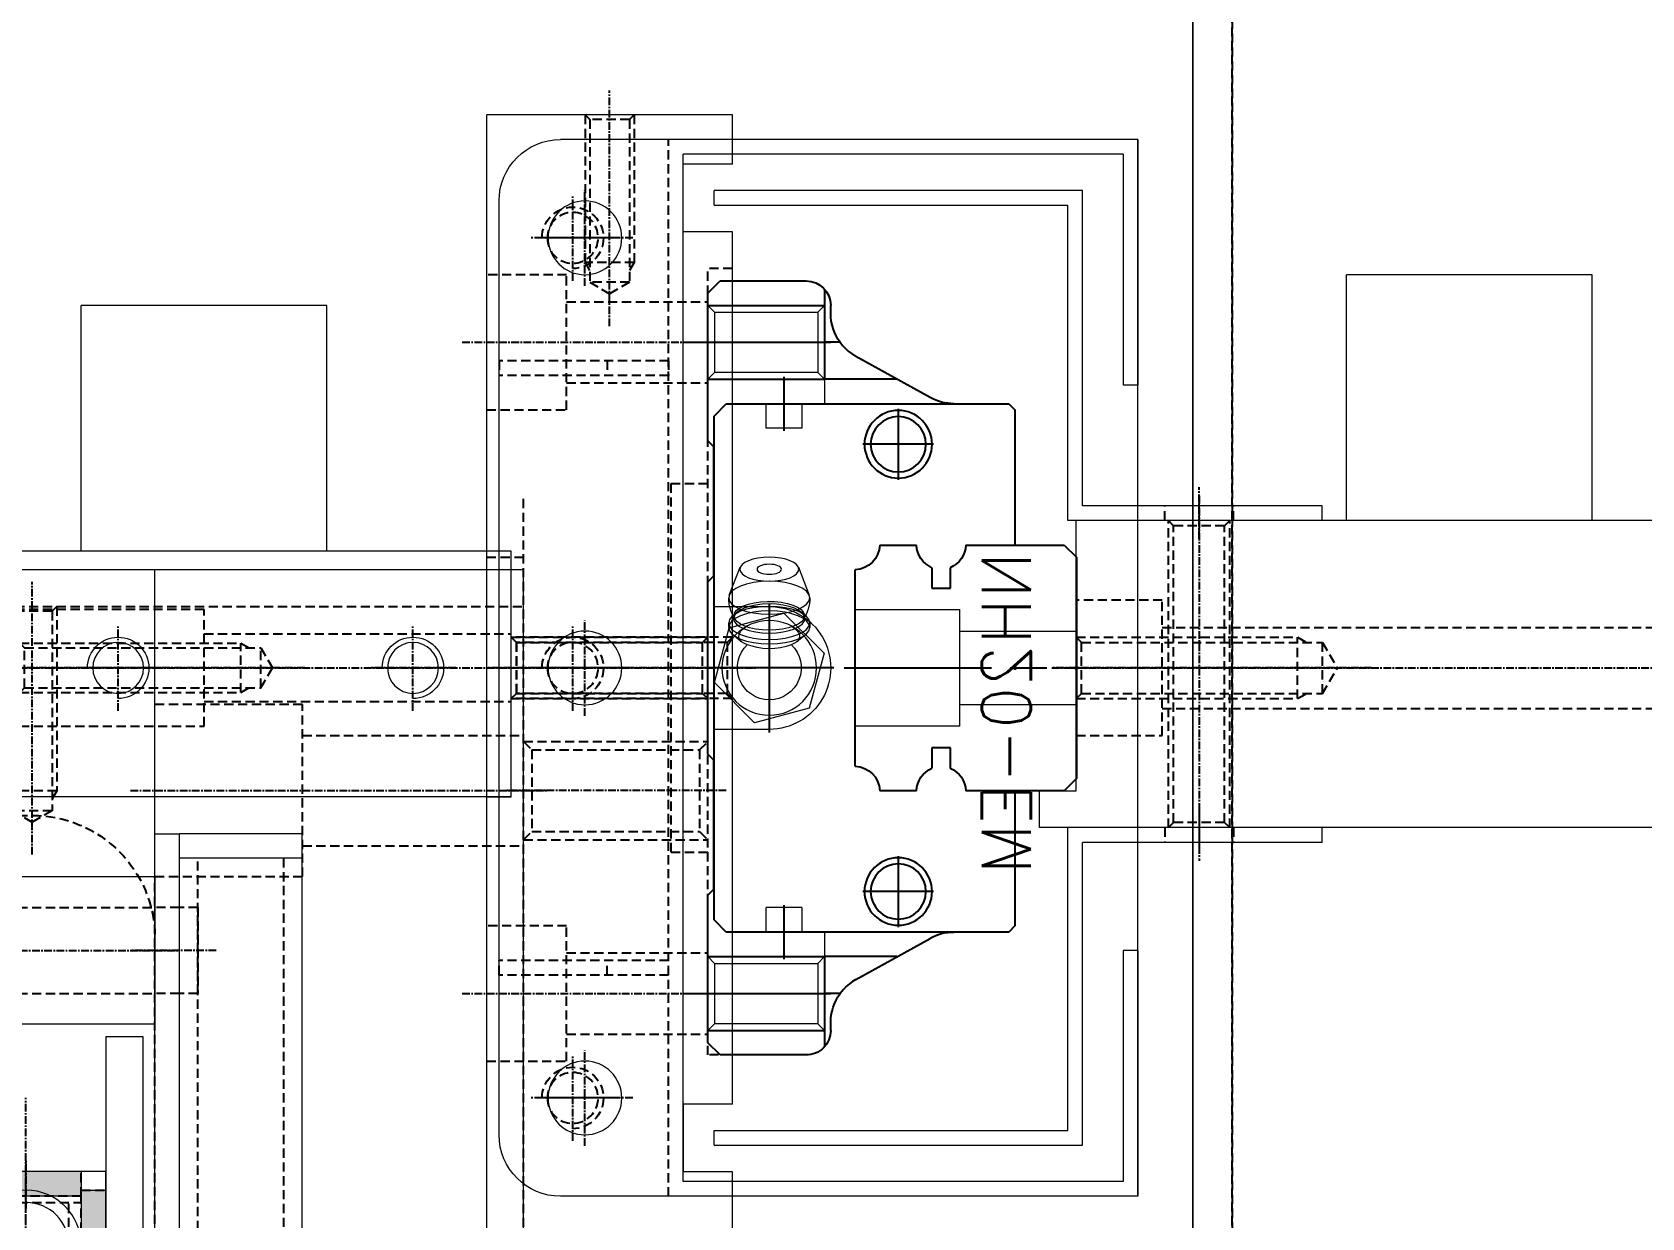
# Model space of a CAD drawing. Header units: millimetres. Extents: x -32759 to 129432, y 390 to 54305.
# Drawn here: x 21122.5 to 21253.5, y 25417.2 to 25513.6 of the extents above; entities that cross this region are included whole.
import ezdxf

# ---------------------------------------------------------------- set-up
doc = ezdxf.new("R2010")
doc.units = ezdxf.units.MM
for name, pattern in [('AM_ISO08W050', [18, 12, -1.5, 3, -1.5]), ('CENTER', [2, 1.25, -0.25, 0.25, -0.25]), ('HIDDEN', [0.375, 0.25, -0.125])]:
    doc.linetypes.add(name, pattern=pattern)
for name, color, linetype, lineweight in [('_BODY', 7, 'Continuous', 13), ('AM_4', 3, 'Continuous', 25), ('AM_5', 3, 'Continuous', 25), ('AM_7', 4, 'AM_ISO08W050', 25), ('AM_9', 253, 'Continuous', 0), ('ConnectionPoints', 7, 'Continuous', 50)]:
    doc.layers.add(name, color=color, linetype=linetype, lineweight=lineweight)
doc.layers.add('CL', color=1, linetype='CENTER')
doc.layers.add('HL', color=2, linetype='HIDDEN')
doc.styles.add('한글', font='romans.shx', dxfattribs={"height": 4, "bigfont": 'whgtxt.shx'})

# ---------------------------------------------------------------- blocks, each defined once
blk = doc.blocks.new('yiiyik')
at = {"ltscale": 0.5}
blk.add_line((202315.39, 28794.14), (205215.39, 28794.14), dxfattribs=at)
at = {"layer": 'HL', "ltscale": 3}
blk.add_line((202315.39, 28797.34), (205215.39, 28797.34), dxfattribs=at)
blk = doc.blocks.new('78544')
at = {"color": 0}
blk.add_blockref('yiiyik', (-12321.08, -5825.08), dxfattribs=at)
blk = doc.blocks.new('5WW')
at = {"ltscale": 0.5}
blk.add_line((192913.82, 18977.97), (194368.82, 18977.97), dxfattribs=at)
at = {"layer": 'HL', "ltscale": 3}
blk.add_line((192913.82, 18981.17), (194368.82, 18981.17), dxfattribs=at)
blk = doc.blocks.new('574534')
blk.add_blockref('5WW', (615, 1151.49))
blk = doc.blocks.new('T7IRTY')
at = {"layer": 'AM_4'}
for p, q in [((294078.03, 23800.7), (294077.03, 23799.71)), ((294090.04, 23800.7), (294078.03, 23800.7)), ((294090.53, 23800.21), (294090.04, 23800.7)), ((294101.53, 23800.7), (294101.03, 23800.21)), ((294115.54, 23800.7), (294101.53, 23800.7)), ((294116.03, 23800.21), (294115.54, 23800.7)), ((294127.03, 23800.7), (294126.53, 23800.21)), ((294139.04, 23800.7), (294127.03, 23800.7)), ((294140.03, 23799.71), (294139.04, 23800.7)), ((294077.03, 23799.71), (294077.03, 23792.7)), ((294088.03, 23800.2), (294087.03, 23799.2)), ((294129.03, 23800.2), (294088.03, 23800.2)), ((294101.03, 23800.21), (294090.53, 23800.21)), ((294126.53, 23800.21), (294116.03, 23800.21)), ((294130.03, 23799.2), (294129.03, 23800.2)), ((294140.03, 23792.7), (294140.03, 23799.71)), ((294087.03, 23799.2), (294087.03, 23776.2)), ((294130.03, 23776.2), (294130.03, 23799.2)), ((294077.71, 23791.2), (294085.03, 23791.2)), ((294079.68, 23790.7), (294079.03, 23790.7)), ((294082.03, 23789.94), (294082.03, 23791.2)), ((294085.03, 23785.31), (294085.03, 23791.2)), ((294132.03, 23785.31), (294132.03, 23791.2)), ((294132.03, 23791.2), (294139.36, 23791.2)), ((294135.03, 23789.94), (294135.03, 23791.2)), ((294138.03, 23790.7), (294137.39, 23790.7)), ((294086.53, 23782.61), (294083.18, 23788.65)), ((294116.52, 23788.7), (294100.55, 23788.7)), ((294133.89, 23788.65), (294130.54, 23782.61)), ((294098.53, 23786.7), (294098.53, 23783.72)), ((294118.53, 23783.72), (294118.53, 23786.7)), ((294100.38, 23782.46), (294102.03, 23782.46)), ((294102.03, 23782.45), (294100.38, 23782.45)), ((294102.03, 23782.46), (294102.03, 23780.96)), ((294115.03, 23782.46), (294116.69, 23782.46)), ((294115.03, 23780.96), (294115.03, 23782.46)), ((294116.69, 23782.45), (294115.03, 23782.45)), ((294102.03, 23780.96), (294100.38, 23780.96)), ((294116.69, 23780.96), (294115.03, 23780.96)), ((294098.53, 23779.7), (294098.53, 23771.7)), ((294118.53, 23771.7), (294118.53, 23779.7)), ((294087.03, 23776.2), (294087.53, 23775.7)), ((294087.53, 23775.7), (294098.53, 23775.7)), ((294118.53, 23775.7), (294129.53, 23775.7)), ((294129.53, 23775.7), (294130.03, 23776.2)), ((294098.53, 23771.7), (294099.53, 23770.7)), ((294099.53, 23770.7), (294117.53, 23770.7)), ((294117.53, 23770.7), (294118.53, 23771.7))]:
    blk.add_line(p, q, dxfattribs=at)
for points in [[(294082.03, 23789.94), (294082.29, 23789.74), (294082.52, 23789.52), (294082.75, 23789.28), (294082.95, 23789.02), (294083.18, 23788.65)], [(294133.89, 23788.65), (294134.06, 23788.92), (294134.24, 23789.18), (294134.46, 23789.43), (294134.7, 23789.66), (294135.03, 23789.94)]]:
    blk.add_lwpolyline(points, dxfattribs=at)
for centre, radius in [((294090.33, 23785.2), 2.75), ((294126.73, 23785.2), 2.75), ((294090.33, 23785.2), 2.25), ((294126.73, 23785.2), 2.25)]:
    blk.add_circle(centre, radius, dxfattribs=at)
for centre, radius, start, end in [((294079.03, 23792.7), 2, 180, 270), ((294138.03, 23792.7), 2, 270, 0), ((294079.68, 23786.7), 4, 53.9938, 90), ((294137.39, 23786.7), 4, 90, 126.0063), ((294098.46, 23788.78), 2.08, 271.9595, 357.9866), ((294118.61, 23788.78), 2.08, 182.0134, 268.0405), ((294098.46, 23781.64), 2.08, 23.1458, 88.0405), ((294098.46, 23781.64), 2.08, 23.1458, 88.0405), ((294118.61, 23781.64), 2.08, 91.9595, 156.8542), ((294118.61, 23781.64), 2.08, 91.9595, 156.8534), ((294083.03, 23780.67), 4, 0, 29.0571), ((294134.03, 23780.67), 4, 150.9429, 180), ((294098.46, 23781.78), 2.08, 271.9595, 336.8542), ((294118.61, 23781.78), 2.08, 203.1458, 268.0405)]:
    blk.add_arc(centre, radius, start, end, dxfattribs=at)
at = {"layer": 'AM_5'}
for p, q in [((294079.03, 23800.7), (294079.03, 23791.2)), ((294085.03, 23800.7), (294085.03, 23791.2)), ((294132.03, 23800.7), (294132.03, 23791.2)), ((294138.03, 23800.7), (294138.03, 23791.2))]:
    blk.add_line(p, q, dxfattribs=at)
at = {"layer": 'AM_7'}
for p, q in [((294082.03, 23802.23), (294082.03, 23790.68)), ((294135.03, 23802.23), (294135.03, 23790.68)), ((294108.53, 23790.45), (294108.53, 23800.95)), ((294103.28, 23795.7), (294113.78, 23795.7)), ((294089.23, 23794.5), (294084.83, 23794.5)), ((294132.23, 23794.5), (294127.83, 23794.5)), ((294108.53, 23789.6), (294108.53, 23769.8)), ((294090.33, 23782.32), (294090.33, 23788.09)), ((294126.73, 23782.32), (294126.73, 23788.09)), ((294087.45, 23785.2), (294093.22, 23785.2)), ((294123.85, 23785.2), (294129.62, 23785.2))]:
    blk.add_line(p, q, dxfattribs=at)
at = {"layer": 'AM_9'}
for p, q in [((294079.03, 23800.7), (294079.58, 23800.16)), ((294084.49, 23800.16), (294085.03, 23800.7)), ((294132.03, 23800.7), (294132.58, 23800.16)), ((294137.49, 23800.16), (294138.03, 23800.7)), ((294079.58, 23800.16), (294079.58, 23791.75)), ((294079.58, 23800.16), (294084.49, 23800.16)), ((294084.49, 23791.75), (294084.49, 23800.16)), ((294103.53, 23800.2), (294103.53, 23795.7)), ((294109.73, 23800.17), (294105.27, 23798.97)), ((294113, 23796.9), (294109.73, 23800.17)), ((294113.53, 23795.7), (294113.53, 23800.2)), ((294132.58, 23800.16), (294132.58, 23791.75)), ((294132.58, 23800.16), (294137.49, 23800.16)), ((294137.49, 23791.75), (294137.49, 23800.16)), ((294102.6, 23798.96), (294100.34, 23798.07)), ((294104.27, 23798.66), (294103.99, 23798.31)), ((294104, 23798.33), (294104.02, 23798.35)), ((294105.27, 23798.97), (294104.07, 23794.51)), ((294105.23, 23799), (294104.87, 23799)), ((294106.41, 23797.96), (294105.83, 23798.66)), ((294111.8, 23792.44), (294113, 23796.9)), ((294089.03, 23795.95), (294087.03, 23795.95)), ((294089.03, 23793.05), (294089.03, 23795.95)), ((294128.03, 23793.05), (294128.03, 23795.95)), ((294130.03, 23795.95), (294128.03, 23795.95)), ((294104.07, 23794.51), (294107.34, 23791.24)), ((294087.03, 23793.05), (294089.03, 23793.05)), ((294100.34, 23793.33), (294102.6, 23792.45)), ((294103.99, 23793.1), (294104.27, 23792.75)), ((294105.83, 23792.75), (294106.41, 23793.45)), ((294128.03, 23793.05), (294130.03, 23793.05)), ((294079.58, 23791.75), (294079.03, 23791.2)), ((294079.58, 23791.75), (294084.49, 23791.75)), ((294085.03, 23791.2), (294084.49, 23791.75)), ((294104.87, 23792.4), (294105.23, 23792.4)), ((294107.34, 23791.24), (294111.8, 23792.44)), ((294132.58, 23791.75), (294132.03, 23791.2)), ((294132.58, 23791.75), (294137.49, 23791.75)), ((294138.03, 23791.2), (294137.49, 23791.75)), ((294085.03, 23791.2), (294087.03, 23791.2)), ((294130.03, 23791.2), (294132.03, 23791.2)), ((294103.78, 23788.7), (294103.78, 23780.2)), ((294113.28, 23780.2), (294113.28, 23788.7)), ((294098.53, 23783.72), (294098.53, 23783.72)), ((294118.53, 23783.72), (294118.53, 23783.72)), ((294100.38, 23780.95), (294102.03, 23780.95)), ((294102.03, 23780.95), (294102.03, 23780.96)), ((294115.03, 23780.96), (294115.03, 23780.95)), ((294115.03, 23780.95), (294116.69, 23780.95)), ((294113.28, 23780.2), (294103.78, 23780.2)), ((294105.53, 23780.2), (294105.53, 23770.7)), ((294111.53, 23770.7), (294111.53, 23780.2))]:
    blk.add_line(p, q, dxfattribs=at)
for points in [[(294104.18, 23798.49), (294104.23, 23798.52), (294104.3, 23798.54), (294104.37, 23798.56), (294104.45, 23798.55), (294104.52, 23798.52), (294104.58, 23798.49)], [(294106.4, 23797.96), (294106.38, 23797.99), (294106.21, 23798.12), (294106.01, 23798.18), (294105.8, 23798.15), (294105.58, 23798.04), (294105.47, 23797.95), (294105.36, 23797.83), (294105.25, 23797.7)], [(294106.64, 23797.48), (294106.53, 23797.77), (294106.4, 23797.96)], [(294105.25, 23797.7), (294105.25, 23797.69), (294105.14, 23797.52)], [(294106.64, 23793.92), (294106.78, 23794.33), (294106.89, 23794.78), (294106.95, 23795.25), (294106.97, 23795.75), (294106.95, 23796.22), (294106.87, 23796.7), (294106.77, 23797.1), (294106.64, 23797.48)], [(294104.09, 23792.98), (294104.09, 23792.99), (294104.01, 23793.07), (294104, 23793.08)], [(294104.58, 23792.91), (294104.53, 23792.89), (294104.46, 23792.86), (294104.39, 23792.85), (294104.31, 23792.86), (294104.24, 23792.89), (294104.22, 23792.9)], [(294105.14, 23793.89), (294105.29, 23793.66), (294105.45, 23793.48), (294105.65, 23793.33), (294105.84, 23793.24), (294106.04, 23793.23), (294106.22, 23793.29), (294106.39, 23793.43), (294106.4, 23793.45)], [(294106.4, 23793.45), (294106.53, 23793.65), (294106.64, 23793.92)]]:
    blk.add_lwpolyline(points, dxfattribs=at)
blk.add_circle((294108.53, 23795.7), 3.85, dxfattribs=at)
for centre, radius, start, end in [((294102.82, 23795.7), 3.3, 57.5686, 90), ((294108.53, 23795.7), 2.6, 223.2105, 136.7895), ((294108.53, 23795.7), 5, 180, 0), ((294102.82, 23795.7), 3.3, 270, 302.4314), ((294098.46, 23788.77), 2.08, 271.9595, 358.108), ((294118.61, 23788.77), 2.08, 181.892, 268.0405), ((294098.46, 23781.77), 2.08, 271.9595, 336.8542), ((294118.61, 23781.77), 2.08, 203.1458, 268.0405)]:
    blk.add_arc(centre, radius, start, end, dxfattribs=at)
for centre, major_axis in [((294100.5, 23795.7), (0, -2.4)), ((294102.82, 23795.7), (0, -3.3)), ((294104.51, 23795.7), (0, -2.91)), ((294104.87, 23795.7), (0, -3.3)), ((294105.23, 23795.7), (0, -3.3)), ((294100.5, 23795.7), (0, 1))]:
    blk.add_ellipse(centre, major_axis=major_axis, ratio=0.406737, dxfattribs=at)
blk.add_ellipse((294104.29, 23795.7), major_axis=(0, -2.88), ratio=0.406737, start_param=6.513207, end_param=12.682655, dxfattribs=at)
at = {"layer": 'ConnectionPoints'}
for p in [(294108.53, 23775.7, -20), (294108.53, 23775.7, -20), (294108.53, 23775.7, -20), (294108.53, 23770.7)]:
    blk.add_point(p, dxfattribs=at)
at = {"ltscale": 0.5, "style": '한글'}
blk.add_text('NH20-EM', height=4, dxfattribs=at).set_placement((294099.1, 23774.41))
blk = doc.blocks.new('uyer')
at = {"layer": 'CL', "ltscale": 0.5}
blk.add_line((289760.37, 32188.48), (289734.37, 32188.48), dxfattribs=at)
at = {"layer": 'HL', "ltscale": 3}
for p, q in [((289736.37, 32190.98), (289736.8, 32190.55)), ((289736.37, 32190.98), (289754.37, 32190.98)), ((289736.8, 32190.55), (289736.8, 32186.41)), ((289736.8, 32190.55), (289756.43, 32190.55)), ((289754.37, 32190.98), (289754.37, 32185.98)), ((289754.37, 32190.98), (289755.12, 32190.55)), ((289756.43, 32190.55), (289756.43, 32186.41)), ((289756.43, 32190.55), (289757.63, 32188.48)), ((289756.43, 32186.41), (289757.63, 32188.48)), ((289736.37, 32185.98), (289736.8, 32186.41)), ((289736.37, 32185.98), (289754.37, 32185.98)), ((289736.8, 32186.41), (289756.43, 32186.41)), ((289754.37, 32185.98), (289755.12, 32186.41))]:
    blk.add_line(p, q, dxfattribs=at)
blk = doc.blocks.new('ytuhf')
at = {"layer": 'CL', "ltscale": 0.5}
blk.add_line((295981.33, 33694.89), (295952.33, 33694.89), dxfattribs=at)
at = {"layer": 'HL', "ltscale": 3}
for p, q in [((295954.33, 33697.39), (295954.76, 33696.96)), ((295954.33, 33697.39), (295979.33, 33697.39)), ((295954.76, 33696.96), (295954.76, 33692.82)), ((295954.76, 33696.96), (295978.9, 33696.96)), ((295978.9, 33696.96), (295979.33, 33697.39)), ((295978.9, 33696.96), (295978.9, 33692.82)), ((295954.33, 33692.39), (295954.76, 33692.82)), ((295954.76, 33692.82), (295978.9, 33692.82)), ((295978.9, 33692.82), (295979.33, 33692.39)), ((295954.33, 33692.39), (295979.33, 33692.39))]:
    blk.add_line(p, q, dxfattribs=at)
blk = doc.blocks.new('YTUWEW')
at = {"layer": 'CL', "ltscale": 0.5}
blk.add_line((296671.57, 33543.23), (296727.57, 33543.23), dxfattribs=at)
at = {"layer": 'HL', "ltscale": 3}
for p, q in [((296673.57, 33548.73), (296680.57, 33548.73)), ((296680.57, 33548.73), (296680.57, 33537.73)), ((296680.57, 33546.53), (296725.57, 33546.53)), ((296680.57, 33539.93), (296725.57, 33539.93)), ((296680.57, 33537.73), (296673.57, 33537.73))]:
    blk.add_line(p, q, dxfattribs=at)
blk = doc.blocks.new('TYIEDR')
at = {"ltscale": 0.5}
for p, q in [((296602.08, 33588.37), (296627.08, 33588.37)), ((296602.08, 33588.37), (296602.08, 33533.37)), ((296627.08, 33588.37), (296627.08, 33536.37)), ((296605.08, 33536.37), (296627.08, 33536.37)), ((296605.08, 33533.37), (296605.08, 33536.37)), ((296602.08, 33533.37), (296605.08, 33533.37))]:
    blk.add_line(p, q, dxfattribs=at)
at = {"rotation": 90}
for name, p in [('YTUWEW', (330158.31, -263137.2)), ('uyer', (328803.56, -256200))]:
    blk.add_blockref(name, p, dxfattribs=at)
blk.add_blockref('ytuhf', (647.75, -148.52))
blk = doc.blocks.new('tueryryt')
at = {"layer": 'CL', "ltscale": 0.5}
blk.add_line((288979.02, 33783.6), (288953.82, 33783.6), dxfattribs=at)
at = {"layer": 'HL', "ltscale": 3}
for p, q in [((288955.82, 33785.6), (288956.2, 33785.22)), ((288955.82, 33785.6), (288973.82, 33785.6)), ((288956.2, 33785.22), (288956.2, 33781.97)), ((288956.2, 33785.22), (288975.44, 33785.22)), ((288973.82, 33785.6), (288973.82, 33781.6)), ((288973.82, 33785.6), (288974.48, 33785.22)), ((288975.44, 33785.22), (288975.44, 33781.97)), ((288975.44, 33785.22), (288976.38, 33783.6)), ((288975.44, 33781.97), (288976.38, 33783.6)), ((288955.82, 33781.6), (288956.2, 33781.97)), ((288956.2, 33781.97), (288975.44, 33781.97)), ((288973.82, 33781.6), (288974.48, 33781.97)), ((288955.82, 33781.6), (288973.82, 33781.6))]:
    blk.add_line(p, q, dxfattribs=at)
blk = doc.blocks.new('tyuy')
at = {"layer": 'CL', "ltscale": 0.5}
blk.add_line((289793.94, 32388.98), (289793.94, 32432.98), dxfattribs=at)
at = {"layer": 'HL', "ltscale": 3}
for p, q in [((289791.19, 32405.98), (289791.19, 32430.98)), ((289796.69, 32405.98), (289796.69, 32430.98)), ((289789.19, 32390.98), (289789.19, 32405.98)), ((289789.19, 32405.98), (289798.69, 32405.98)), ((289798.69, 32405.98), (289798.69, 32390.98))]:
    blk.add_line(p, q, dxfattribs=at)
blk = doc.blocks.new('ytrg')
at = {"ltscale": 0.5}
blk.add_circle((286104.04, 34820.84), 2.07, dxfattribs=at)
at = {"color": 1, "ltscale": 0.5}
blk.add_arc((286104.04, 34820.84), 2.5, 270, 180, dxfattribs=at)
at = {"layer": 'CL', "ltscale": 0.5}
for p, q in [((286104.04, 34824.34), (286104.04, 34817.34)), ((286100.54, 34820.84), (286107.54, 34820.84))]:
    blk.add_line(p, q, dxfattribs=at)
blk = doc.blocks.new('gyuiyu')
at = {"ltscale": 0.5}
for p, q in [((285680.22, 33467.92), (285700.22, 33467.92)), ((285680.22, 33467.92), (285680.22, 33425.42)), ((285700.22, 33467.92), (285700.22, 33427.92)), ((285683.22, 33427.92), (285683.22, 33425.42)), ((285700.22, 33427.92), (285683.22, 33427.92)), ((285683.22, 33425.42), (285680.22, 33425.42))]:
    blk.add_line(p, q, dxfattribs=at)
for name, p in [('tyuy', (-4103.21, 1036.94)), ('ytrg', (-413.32, -1360.92)), ('ytrg', (-413.32, -1384.92))]:
    blk.add_blockref(name, p)
at = {"rotation": 90}
blk.add_blockref('tueryryt', (319474.32, -255527.9), dxfattribs=at)
blk = doc.blocks.new('trrfyj')
at = {"layer": 'CL', "ltscale": 0.5}
blk.add_line((295861.45, 33668.1), (295865.65, 33668.1), dxfattribs=at)
at = {"layer": 'HL', "ltscale": 3}
for p, q in [((295862.95, 33670.9), (295864.15, 33670.9)), ((295862.95, 33665.3), (295864.15, 33665.3))]:
    blk.add_line(p, q, dxfattribs=at)
blk = doc.blocks.new('hui')
at = {"color": 6, "ltscale": 0.5}
for p, q in [((306974.36, 33585.09), (306975.56, 33585.09)), ((306974.36, 33585.09), (306974.36, 33564.39)), ((306975.56, 33585.09), (306975.56, 33565.59)), ((306974.36, 33564.39), (307000.01, 33564.39)), ((306975.56, 33565.59), (307001.21, 33565.59)), ((307000.01, 33535.59), (307000.01, 33564.39)), ((307001.21, 33565.59), (307001.21, 33535.59)), ((307000.01, 33535.59), (307001.21, 33535.59))]:
    blk.add_line(p, q, dxfattribs=at)
blk.add_blockref('trrfyj', (11111.41, -93.01))
blk = doc.blocks.new('r6rty')
at = {"color": 6, "ltscale": 0.5}
blk.add_circle((305290.79, 33506.19), 3, dxfattribs=at)
at = {"layer": 'CL', "ltscale": 0.5}
for p, q in [((305290.79, 33510.09), (305290.79, 33502.3)), ((305286.89, 33506.19), (305294.68, 33506.19))]:
    blk.add_line(p, q, dxfattribs=at)
blk = doc.blocks.new('tyuru')
at = {"color": 6, "ltscale": 0.5}
for p, q in [((305313.85, 33570.59), (305313.85, 33523.59)), ((305333.85, 33570.59), (305313.85, 33570.59)), ((305313.85, 33570.59), (305399.85, 33570.59)), ((305333.85, 33570.59), (305333.85, 33569.39)), ((305379.85, 33570.59), (305379.85, 33569.39)), ((305399.85, 33570.59), (305379.85, 33570.59)), ((305399.85, 33570.59), (305399.85, 33523.59)), ((305315.05, 33569.39), (305315.05, 33533.59)), ((305333.85, 33569.39), (305315.05, 33569.39)), ((305398.65, 33569.39), (305379.85, 33569.39)), ((305398.65, 33569.39), (305398.65, 33533.59)), ((305315.05, 33533.59), (305398.65, 33533.59)), ((305318.85, 33518.59), (305394.85, 33518.59))]:
    blk.add_line(p, q, dxfattribs=at)
for centre, start, end in [((305318.85, 33523.59), 180, 270), ((305394.85, 33523.59), 270, 0)]:
    blk.add_arc(centre, 5, start, end, dxfattribs=at)
at = {"layer": 'HL', "ltscale": 3}
blk.add_line((305313.85, 33532.39), (305399.85, 33532.39), dxfattribs=at)
at = {"color": 6}
for p in [(31.06, 19.39), (66.06, 19.39), (101.06, 19.39)]:
    blk.add_blockref('r6rty', p, dxfattribs=at)
blk = doc.blocks.new('r6ry')
at = {"layer": 'HL', "ltscale": 3}
for p, q in [((305543.07, 33457.49), (305544.27, 33457.49)), ((305543.07, 33457.49), (305543.07, 33443.69)), ((305544.27, 33457.49), (305544.27, 33443.69)), ((305543.07, 33452.49), (305544.27, 33452.49)), ((305543.07, 33443.69), (305544.27, 33443.69))]:
    blk.add_line(p, q, dxfattribs=at)
blk = doc.blocks.new('rtsr')
at = {"color": 6}
for name, p in [('tyuru', (0, 401.86)), ('r6ry', (-211.22, 476.76))]:
    blk.add_blockref(name, p, dxfattribs=at)
at = {"color": 6, "xscale": -1}
blk.add_blockref('r6ry', (610924.92, 476.76), dxfattribs=at)
blk = doc.blocks.new('9u8hi')
at = {"color": 6, "ltscale": 0.5}
for p, q in [((306751.09, 33585.09), (306752.29, 33585.09)), ((306751.09, 33585.09), (306751.09, 33565.59)), ((306752.29, 33585.09), (306752.29, 33564.39)), ((306726.44, 33535.59), (306726.44, 33565.59)), ((306726.44, 33565.59), (306751.09, 33565.59)), ((306727.64, 33535.59), (306727.64, 33564.39)), ((306727.64, 33564.39), (306752.29, 33564.39)), ((306726.44, 33535.59), (306727.64, 33535.59))]:
    blk.add_line(p, q, dxfattribs=at)
at = {"xscale": -1}
blk.add_blockref('trrfyj', (602615.24, -93.01), dxfattribs=at)
blk = doc.blocks.new('567565r')
at = {"layer": 'CL', "ltscale": 0.5}
for p, q in [((221524.27, 20005.89), (221524.27, 19998.89)), ((221520.77, 20002.39), (221527.77, 20002.39))]:
    blk.add_line(p, q, dxfattribs=at)
at = {"layer": 'HL', "ltscale": 3}
blk.add_circle((221524.27, 20002.39), 2.07, dxfattribs=at)
blk.add_arc((221524.27, 20002.39), 2.5, 270, 180, dxfattribs=at)
blk = doc.blocks.new('r5yrty')
at = {"layer": 'CL', "ltscale": 0.5}
blk.add_line((305148.86, 32015.19), (305126.86, 32015.19), dxfattribs=at)
at = {"layer": 'HL', "ltscale": 3}
for p, q in [((305128.86, 32017.69), (305129.29, 32017.26)), ((305128.86, 32017.69), (305146.86, 32017.69)), ((305129.29, 32017.26), (305129.29, 32013.12)), ((305129.29, 32017.26), (305146.43, 32017.26)), ((305146.43, 32017.26), (305146.86, 32017.69)), ((305146.43, 32017.26), (305146.43, 32013.12)), ((305128.86, 32012.69), (305129.29, 32013.12)), ((305129.29, 32013.12), (305146.43, 32013.12)), ((305146.43, 32013.12), (305146.86, 32012.69)), ((305128.86, 32012.69), (305146.86, 32012.69))]:
    blk.add_line(p, q, dxfattribs=at)
blk = doc.blocks.new('678ryr')
at = {"layer": 'CL', "ltscale": 0.5}
blk.add_line((221745.57, 19805.85), (221725.57, 19805.85), dxfattribs=at)
at = {"layer": 'HL', "ltscale": 3}
for p, q in [((221727.57, 19808.35), (221728, 19807.92)), ((221727.57, 19808.35), (221743.57, 19808.35)), ((221728, 19807.92), (221728, 19803.78)), ((221728, 19807.92), (221743.14, 19807.92)), ((221743.14, 19807.92), (221743.57, 19808.35)), ((221743.14, 19807.92), (221743.14, 19803.78)), ((221727.57, 19803.35), (221728, 19803.78)), ((221727.57, 19803.35), (221743.57, 19803.35)), ((221728, 19803.78), (221743.14, 19803.78)), ((221743.14, 19803.78), (221743.57, 19803.35))]:
    blk.add_line(p, q, dxfattribs=at)
blk = doc.blocks.new('y8iertee')
at = {"layer": 'CL', "ltscale": 0.5}
blk.add_line((221116.94, 20073.1), (221138.94, 20073.1), dxfattribs=at)
at = {"layer": 'HL', "ltscale": 3}
for p, q in [((221118.94, 20078.6), (221125.44, 20078.6)), ((221125.44, 20078.6), (221125.44, 20067.6)), ((221125.44, 20076.4), (221136.94, 20076.4)), ((221125.44, 20069.8), (221136.94, 20069.8)), ((221125.44, 20067.6), (221118.94, 20067.6))]:
    blk.add_line(p, q, dxfattribs=at)
blk = doc.blocks.new('YTRYEEYRT')
at = {"layer": 'CL', "ltscale": 0.5}
blk.add_line((295076.65, 32535.05), (295058.65, 32535.05), dxfattribs=at)
at = {"layer": 'HL', "ltscale": 3}
for p, q in [((295060.15, 32539.05), (295060.82, 32538.37)), ((295060.15, 32539.05), (295075.18, 32539.05)), ((295060.82, 32538.37), (295060.82, 32531.72)), ((295060.82, 32538.37), (295074.47, 32538.37)), ((295074.47, 32538.37), (295075.15, 32539.05)), ((295074.47, 32538.37), (295074.47, 32531.72)), ((295060.15, 32531.05), (295060.82, 32531.72)), ((295060.82, 32531.72), (295074.47, 32531.72)), ((295074.47, 32531.72), (295075.15, 32531.05)), ((295060.15, 32531.05), (295075.15, 32531.05))]:
    blk.add_line(p, q, dxfattribs=at)
blk = doc.blocks.new('678erte3')
at = {"layer": 'CL', "ltscale": 0.5}
blk.add_line((234021.92, 18492.67), (234002.72, 18492.67), dxfattribs=at)
at = {"layer": 'HL', "ltscale": 3}
for p, q in [((234004.72, 18494.67), (234005.1, 18494.29)), ((234004.72, 18494.67), (234016.72, 18494.67)), ((234005.1, 18494.29), (234005.1, 18491.05)), ((234005.1, 18494.29), (234018.34, 18494.29)), ((234016.72, 18494.67), (234016.72, 18490.67)), ((234016.72, 18494.67), (234017.38, 18494.29)), ((234018.34, 18494.29), (234018.34, 18491.05)), ((234018.34, 18494.29), (234019.28, 18492.67)), ((234018.34, 18491.05), (234019.28, 18492.67)), ((234004.72, 18490.67), (234005.1, 18491.05)), ((234005.1, 18491.05), (234018.34, 18491.05)), ((234016.72, 18490.67), (234017.38, 18491.05)), ((234004.72, 18490.67), (234016.72, 18490.67))]:
    blk.add_line(p, q, dxfattribs=at)
blk = doc.blocks.new('78rytet')
at = {"ltscale": 0.5}
for p, q in [((228091.61, 17358.45), (228279.61, 17358.45)), ((228279.61, 17358.45), (228279.61, 17354.45)), ((228285.11, 17358.45), (228285.11, 17354.45)), ((228285.11, 17358.45), (228356.11, 17358.45)), ((228356.11, 17358.45), (228356.11, 17354.45)), ((228361.61, 17358.45), (228365.61, 17358.45)), ((228361.61, 17358.45), (228361.61, 17354.45)), ((228365.61, 17358.45), (228365.61, 17338.45)), ((228285.11, 17354.45), (228279.61, 17354.45)), ((228356.11, 17354.45), (228361.61, 17354.45)), ((228310.11, 17338.45), (228310.11, 17340.45)), ((228310.11, 17340.45), (228330.11, 17340.45)), ((228330.11, 17340.45), (228330.11, 17338.45)), ((228005.61, 17338.45), (228365.61, 17338.45))]:
    blk.add_line(p, q, dxfattribs=at)
at = {"layer": 'HL', "ltscale": 3}
for p, q in [((228289.11, 17358.45), (228289.11, 17356.45)), ((228353.11, 17358.45), (228353.11, 17356.45)), ((228289.11, 17356.45), (228353.11, 17356.45)), ((228305.61, 17353.45), (228305.61, 17356.45)), ((228335.61, 17353.45), (228335.61, 17356.45)), ((228305.61, 17353.45), (228335.61, 17353.45)), ((228036.61, 17341.45), (228334.61, 17341.45)), ((228329.61, 17338.45), (228329.61, 17341.45))]:
    blk.add_line(p, q, dxfattribs=at)
for name, p, rotation in [('r5yrty', (196305.42, 322487.31), 270), ('y8iertee', (248367.21, -203780.49), 90), ('678ryr', (248126.46, -204387.12), 90), ('y8iertee', (248420.21, -203780.49), 90)]:
    blk.add_blockref(name, p, dxfattribs=dict(rotation=rotation))
at = {"xscale": -1, "rotation": 270}
blk.add_blockref('YTRYEEYRT', (195775.57, -277718.7), dxfattribs=at)
at = {"xscale": -1}
blk.add_blockref('678erte3', (462370.33, -1144.22), dxfattribs=at)
for p in [(6761.34, -2656.94), (6796.34, -2656.94), (6831.34, -2656.94)]:
    blk.add_blockref('567565r', p)
blk = doc.blocks.new('ersr')
at = {"layer": 'CL', "ltscale": 0.5}
blk.add_line((285840.18, 32818.8), (285874.18, 32818.8), dxfattribs=at)
at = {"layer": 'HL', "ltscale": 3}
for p, q in [((285842.18, 32825.8), (285854.18, 32825.8)), ((285854.18, 32825.8), (285854.18, 32811.8)), ((285854.18, 32823.3), (285872.18, 32823.3)), ((285854.18, 32814.3), (285872.18, 32814.3)), ((285854.18, 32811.8), (285842.18, 32811.8))]:
    blk.add_line(p, q, dxfattribs=at)
blk = doc.blocks.new('uitrrty')
at = {"layer": 'CL', "ltscale": 0.5}
blk.add_line((299586.96, 32676.51), (299564.76, 32676.51), dxfattribs=at)
at = {"layer": 'HL', "ltscale": 3}
for p, q in [((299566.76, 32678.51), (299567.14, 32678.13)), ((299566.76, 32678.51), (299581.76, 32678.51)), ((299581.76, 32678.51), (299581.76, 32674.51)), ((299581.76, 32678.51), (299582.41, 32678.13)), ((299567.14, 32678.13), (299567.14, 32674.89)), ((299567.14, 32678.13), (299583.38, 32678.13)), ((299583.38, 32678.13), (299583.38, 32674.89)), ((299583.38, 32678.13), (299584.31, 32676.51)), ((299583.38, 32674.89), (299584.31, 32676.51)), ((299566.76, 32674.51), (299567.14, 32674.89)), ((299567.14, 32674.89), (299583.38, 32674.89)), ((299581.76, 32674.51), (299582.41, 32674.89)), ((299566.76, 32674.51), (299581.76, 32674.51))]:
    blk.add_line(p, q, dxfattribs=at)
blk = doc.blocks.new('tuyet4y')
at = {"ltscale": 0.5}
for p, q in [((225023.46, 16703.54), (225309.46, 16703.54)), ((225309.46, 16518.54), (225309.46, 16703.54)), ((225023.46, 16673.54), (225309.46, 16673.54))]:
    blk.add_line(p, q, dxfattribs=at)
at = {"layer": 'HL', "ltscale": 3}
for p, q in [((225306.46, 16521.54), (225306.46, 16703.54)), ((225186.46, 16673.54), (225284.46, 16673.54)), ((225289.46, 16618.54), (225289.46, 16663.54))]:
    blk.add_line(p, q, dxfattribs=at)
blk.add_arc((225279.46, 16663.54), 10, 0, 90, dxfattribs=at)
at = {"rotation": 90}
blk.add_blockref('ersr', (258110.27, -269168.63), dxfattribs=at)
at = {"xscale": -1}
blk.add_blockref('uitrrty', (524873.22, -16012.97), dxfattribs=at)
blk = doc.blocks.new('tyhrr')
at = {"ltscale": 0.5}
for p, q in [((216971.98, 44596.03), (216991.98, 44596.03)), ((216971.98, 44596.03), (216971.98, 44576.03)), ((216991.98, 44596.03), (216991.98, 44576.03)), ((216971.98, 44576.03), (216991.98, 44576.03))]:
    blk.add_line(p, q, dxfattribs=at)
blk = doc.blocks.new('ryefwew')
for name, p in [('TYIEDR', (-75811.49, 11085.87)), ('tyhrr', (3843.61, 68.21)), ('9u8hi', (-85961.7, 11057.16)), ('hui', (-86158.77, 11057.16)), ('78rytet', (-7517.02, 27235.8)), ('tuyet4y', (-4497.87, 27873.7)), ('gyuiyu', (-64887.13, 11108.32)), ('tyhrr', (3841.11, -34.79))]:
    blk.add_blockref(name, p)
at = {"color": 6}
blk.add_blockref('rtsr', (-84553.26, 10654.8), dxfattribs=at)
at = {"rotation": 180}
blk.add_blockref('T7IRTY', (514912.12, 68392.95), dxfattribs=at)
blk = doc.blocks.new('567u565')
at = {"layer": 'CL', "ltscale": 0.5}
blk.add_line((285950.44, 3537.9), (285944.44, 3537.9), dxfattribs=at)
at = {"layer": 'HL', "ltscale": 3}
for p, q in [((285948.44, 3541.4), (285946.44, 3541.4)), ((285948.44, 3534.4), (285946.44, 3534.4))]:
    blk.add_line(p, q, dxfattribs=at)
blk = doc.blocks.new('684TWT')
at = {"color": 6, "ltscale": 0.5}
for p, q in [((237238.48, 20780.03), (237238.48, 20661.03)), ((237240.48, 20778.03), (237240.48, 20661.03)), ((237238.48, 20661.03), (237240.48, 20661.03))]:
    blk.add_line(p, q, dxfattribs=at)
at = {"color": 6}
blk.add_blockref('567u565', (-48707.96, 17132.63), dxfattribs=at)
blk = doc.blocks.new('r6rytr')
at = {"color": 6, "ltscale": 0.5}
for p, q in [((286390.45, 4501.35), (286390.45, 4499.35)), ((286390.45, 4501.35), (286400.45, 4501.35)), ((286400.45, 4501.35), (286400.45, 4499.35)), ((286390.45, 4499.35), (286400.45, 4499.35))]:
    blk.add_line(p, q, dxfattribs=at)
blk = doc.blocks.new('yuiry5')
at = {"layer": 'CL', "ltscale": 0.5}
blk.add_line((285966.22, 4319.37), (285961.72, 4319.37), dxfattribs=at)
at = {"layer": 'HL', "ltscale": 3}
for p, q in [((285964.72, 4322.87), (285963.22, 4322.87)), ((285964.72, 4322.87), (285964.72, 4315.87)), ((285964.72, 4315.87), (285963.22, 4315.87))]:
    blk.add_line(p, q, dxfattribs=at)
blk = doc.blocks.new('879W3RR')
at = {"color": 6, "ltscale": 0.5}
for p, q in [((238607.62, 20727.36), (238502.59, 20727.36)), ((238617.62, 20717.36), (238502.59, 20717.36))]:
    blk.add_line(p, q, dxfattribs=at)
at = {"layer": 'HL', "ltscale": 3}
for p, q in [((238609.12, 20725.86), (238502.59, 20725.86)), ((238616.12, 20718.86), (238502.59, 20718.86))]:
    blk.add_line(p, q, dxfattribs=at)
at = {"color": 6, "xscale": -1, "rotation": 270}
blk.add_blockref('r6rytr', (234001.24, -265673.09), dxfattribs=at)
at = {"color": 6, "rotation": 90}
blk.add_blockref('yuiry5', (242829.49, -265245.86), dxfattribs=at)
blk = doc.blocks.new('8IETW')
at = {"color": 6, "ltscale": 0.5}
for p, q in [((238794.1, 20727.36), (238689.07, 20727.36)), ((238804.1, 20717.36), (238689.07, 20717.36))]:
    blk.add_line(p, q, dxfattribs=at)
at = {"layer": 'HL', "ltscale": 3}
for p, q in [((238795.6, 20725.86), (238689.07, 20725.86)), ((238802.6, 20718.86), (238689.07, 20718.86))]:
    blk.add_line(p, q, dxfattribs=at)
at = {"color": 6, "extrusion": (0, 0, -1), "zscale": -1, "rotation": 90}
for name, p in [('r6rytr', (-234187.72, -265673.09)), ('yuiry5', (-234377.23, -265245.86))]:
    blk.add_blockref(name, p, dxfattribs=at)
blk = doc.blocks.new('6uyryr')
at = {"layer": 'CL', "ltscale": 0.5}
for p, q in [((288731.48, 4637.98), (288731.48, 4627.3)), ((288726.14, 4632.64), (288736.82, 4632.64))]:
    blk.add_line(p, q, dxfattribs=at)
at = {"layer": 'HL', "ltscale": 3}
for radius in [4.5, 3.5]:
    blk.add_circle((288731.48, 4632.64), radius, dxfattribs=at)
blk = doc.blocks.new('67345')
at = {"color": 6, "ltscale": 0.5}
for p, q in [((237076.96, 20547.5), (237022.96, 20547.5)), ((237022.96, 20547.5), (237022.96, 20537)), ((237076.96, 20547.5), (237076.96, 20535.5)), ((237022.96, 20537), (237024.46, 20535.5)), ((237076.96, 20535.5), (237024.46, 20535.5))]:
    blk.add_line(p, q, dxfattribs=at)
at = {"layer": 'CL', "ltscale": 0.5}
blk.add_line((237022.96, 20541.5), (237078.96, 20541.5), dxfattribs=at)
at = {"layer": 'HL', "ltscale": 3}
for p, q in [((237026.46, 20545), (237024.44, 20541.5)), ((237026.46, 20545), (237076.96, 20545)), ((237026.46, 20545), (237026.46, 20538)), ((237026.46, 20538), (237024.44, 20541.5)), ((237026.46, 20538), (237076.96, 20538))]:
    blk.add_line(p, q, dxfattribs=at)
at = {"color": 6, "extrusion": (0, 0, -1), "zscale": -1, "rotation": 90}
blk.add_blockref('6uyryr', (-232397.82, -268189.98), dxfattribs=at)
blk = doc.blocks.new('67EQRQ')
at = {"rotation": 90}
blk.add_blockref('684TWT', (257723.52, -215963.18), dxfattribs=at)
at = {"xscale": -1}
for name, p in [('879W3RR', (475563.11, 559.94)), ('8IETW', (475749.59, 559.94))]:
    blk.add_blockref(name, p, dxfattribs=at)
at = {"xscale": -1, "rotation": 270}
blk.add_blockref('67345', (216511.49, -215801.66), dxfattribs=at)
blk = doc.blocks.new('8yhio')
at = {"layer": 'CL', "ltscale": 0.5}
blk.add_line((288567.99, 4785), (288567.99, 4769.4), dxfattribs=at)
at = {"layer": 'HL', "ltscale": 3}
for p, q in [((288565.53, 4781.91), (288567.99, 4783.33)), ((288570.45, 4781.91), (288567.99, 4783.33)), ((288565.53, 4781.91), (288570.45, 4781.91)), ((288565.53, 4772), (288565.53, 4781.91)), ((288570.45, 4772), (288570.45, 4781.91)), ((288564.99, 4779.45), (288565.53, 4780.39)), ((288570.99, 4779.45), (288570.45, 4780.39)), ((288564.99, 4779.45), (288570.99, 4779.45)), ((288564.99, 4771.45), (288564.99, 4779.45)), ((288570.99, 4771.45), (288570.99, 4779.45)), ((288564.99, 4771.45), (288565.53, 4772)), ((288565.53, 4772), (288570.45, 4772)), ((288570.99, 4771.45), (288570.45, 4772))]:
    blk.add_line(p, q, dxfattribs=at)
blk = doc.blocks.new('76w3eqrr')
at = {"color": 6, "ltscale": 0.5}
for radius in [4.5, 3.5]:
    blk.add_circle((288731.48, 4654.86), radius, dxfattribs=at)
at = {"layer": 'CL', "ltscale": 0.5}
for p, q in [((288731.48, 4660.19), (288731.48, 4649.52)), ((288726.14, 4654.86), (288736.82, 4654.86))]:
    blk.add_line(p, q, dxfattribs=at)
blk = doc.blocks.new('6tuwette')
at = {"color": 6, "ltscale": 0.5}
for p, q in [((288767.96, 4671.26), (288769.96, 4671.26)), ((288767.96, 4671.26), (288767.96, 4662.26)), ((288769.96, 4671.26), (288769.96, 4662.26)), ((288767.96, 4662.26), (288769.96, 4662.26))]:
    blk.add_line(p, q, dxfattribs=at)
at = {"layer": 'CL', "ltscale": 0.5}
blk.add_line((288766.96, 4666.76), (288770.96, 4666.76), dxfattribs=at)
blk = doc.blocks.new('5678rte')
at = {"color": 1}
blk.add_blockref('6tuwette', (0, 0), dxfattribs=at)
blk = doc.blocks.new('t7uqwe')
at = {"ltscale": 0.5}
h = blk.add_hatch(color=1, dxfattribs=at)
h.paths.add_polyline_path([(288767.96, 4666.76), (288769.96, 4666.76), (288769.96, 4671.26), (288767.96, 4671.26)])
h.paths.add_polyline_path([(288767.96, 4662.26), (288769.96, 4662.26), (288769.96, 4666.76), (288767.96, 4666.76)])
at = {"color": 1}
blk.add_blockref('5678rte', (0, 0), dxfattribs=at)
blk = doc.blocks.new('7T3WT')
at = {"color": 6, "ltscale": 0.5}
for p, q in [((237780.62, 21230.55), (237780.62, 21182.05)), ((237780.62, 21230.55), (237968.62, 21230.55)), ((237968.62, 21230.55), (237968.62, 21182.05)), ((237792.62, 21180.55), (237792.62, 21217.55)), ((237792.62, 21217.55), (237956.62, 21217.55)), ((237956.62, 21180.55), (237956.62, 21217.55)), ((237780.62, 21182.05), (237782.12, 21180.55)), ((237967.12, 21180.55), (237968.62, 21182.05)), ((237782.12, 21180.55), (237792.62, 21180.55)), ((237967.12, 21180.55), (237956.62, 21180.55))]:
    blk.add_line(p, q, dxfattribs=at)
at = {"layer": 'CL', "ltscale": 0.5}
for p, q in [((237786.62, 21179.4), (237786.62, 21231.4)), ((237962.62, 21179.4), (237962.62, 21231.4)), ((237869.72, 21224.05), (237774.62, 21224.05)), ((237794.17, 21224.05), (237869.72, 21224.05)), ((237879.51, 21224.05), (237974.62, 21224.05)), ((237955.06, 21224.05), (237879.51, 21224.05))]:
    blk.add_line(p, q, dxfattribs=at)
at = {"layer": 'HL', "ltscale": 3}
for p, q in [((237782.12, 21228.55), (237782.12, 21230.55)), ((237791.12, 21228.55), (237791.12, 21230.55)), ((237958.12, 21228.55), (237958.12, 21230.55)), ((237967.12, 21228.55), (237967.12, 21230.55)), ((237782.62, 21228.55), (237780.62, 21228.55)), ((237782.12, 21228.55), (237791.12, 21228.55)), ((237782.62, 21228.55), (237782.62, 21219.55)), ((237783.12, 21184.05), (237783.12, 21228.55)), ((237790.12, 21184.05), (237790.12, 21228.55)), ((237958.12, 21228.55), (237967.12, 21228.55)), ((237959.12, 21184.05), (237959.12, 21228.55)), ((237966.12, 21184.05), (237966.12, 21228.55)), ((237966.62, 21228.55), (237966.62, 21219.55)), ((237966.62, 21228.55), (237968.62, 21228.55)), ((237866.12, 21227.55), (237783.12, 21227.55)), ((237866.12, 21220.55), (237866.12, 21227.55)), ((237866.12, 21227.55), (237868.14, 21224.05)), ((237883.12, 21227.55), (237881.09, 21224.05)), ((237883.12, 21220.55), (237883.12, 21227.55)), ((237883.12, 21227.55), (237966.12, 21227.55)), ((237866.12, 21220.55), (237868.14, 21224.05)), ((237883.12, 21220.55), (237881.09, 21224.05)), ((237866.12, 21220.55), (237783.12, 21220.55)), ((237883.12, 21220.55), (237966.12, 21220.55)), ((237782.62, 21219.55), (237780.62, 21219.55)), ((237966.62, 21219.55), (237968.62, 21219.55)), ((237783.12, 21184.05), (237790.12, 21184.05)), ((237783.12, 21184.05), (237786.62, 21182.03)), ((237790.12, 21184.05), (237786.62, 21182.03)), ((237966.12, 21184.05), (237959.12, 21184.05)), ((237959.12, 21184.05), (237962.62, 21182.03)), ((237966.12, 21184.05), (237962.62, 21182.03))]:
    blk.add_line(p, q, dxfattribs=at)
at = {"color": 1, "rotation": 90}
for p in [(242453.37, -267539.4), (242629.37, -267539.4)]:
    blk.add_blockref('t7uqwe', p, dxfattribs=at)
at = {"color": 6}
for name, p in [('8yhio', (-50743.37, 16446.1)), ('8yhio', (-50643.37, 16446.1)), ('6uyryr', (-50944.86, 16555.41)), ('6uyryr', (-50768.86, 16555.41))]:
    blk.add_blockref(name, p, dxfattribs=at)
at = {"color": 1}
for p in [(-50987.34, 16557.3), (-50801.34, 16557.3)]:
    blk.add_blockref('t7uqwe', p, dxfattribs=at)
at = {"color": 6, "rotation": 90}
for p in [(242441.47, -267507.43), (242514.47, -267507.43), (242544.47, -267507.43), (242617.47, -267507.43)]:
    blk.add_blockref('76w3eqrr', p, dxfattribs=at)
blk = doc.blocks.new('8ET33')
for name, p in [('67EQRQ', (0, 968.09)), ('7T3WT', (-933.63, 1008.85))]:
    blk.add_blockref(name, p)
blk = doc.blocks.new('UIRWR')
at = {"color": 2, "ltscale": 0.5}
for p, q in [((238900.92, 21439.69), (238900.92, 21442.69)), ((239110.92, 21442.69), (238900.92, 21442.69)), ((239110.92, 21439.69), (239110.92, 21442.69)), ((239110.92, 21439.69), (238900.92, 21439.69))]:
    blk.add_line(p, q, dxfattribs=at)
blk = doc.blocks.new('7RTYU')
for name, p in [('8ET33', (0, 0)), ('UIRWR', (-2064.93, 799.71))]:
    blk.add_blockref(name, p)
blk = doc.blocks.new('uyertet')
blk.add_blockref('7RTYU', (-30095.98, 14030.09))
blk = doc.blocks.new('673qeq')
blk.add_blockref('uyertet', (-4510.25, 16588.68))
blk = doc.blocks.new('y8e5ey')
at = {"rotation": 90}
for name, p in [('78544', (120364.948, -179805.35)), ('574534', (117525.357, -181894.861)), ('673qeq', (150342.571, -190280.798)), ('ryefwew', (142027.64, -208614.63))]:
    blk.add_blockref(name, p, dxfattribs=at)
blk = doc.blocks.new('1')
at = {"color": 6, "xscale": -1}
blk.add_blockref('y8e5ey', (100575.763, -6800.077), dxfattribs=at)
blk = doc.blocks.new('sdfgsdfgcxvxbxcv')
blk.add_blockref('1', (266381.038, 132792.991))

msp = doc.modelspace()

# ---------------------------------------------------------------- block references
at = {"layer": '_BODY'}
msp.add_blockref('sdfgsdfgcxvxbxcv', (-248343.91, -112719.97), dxfattribs=at)

doc.saveas('drawing.dxf')
